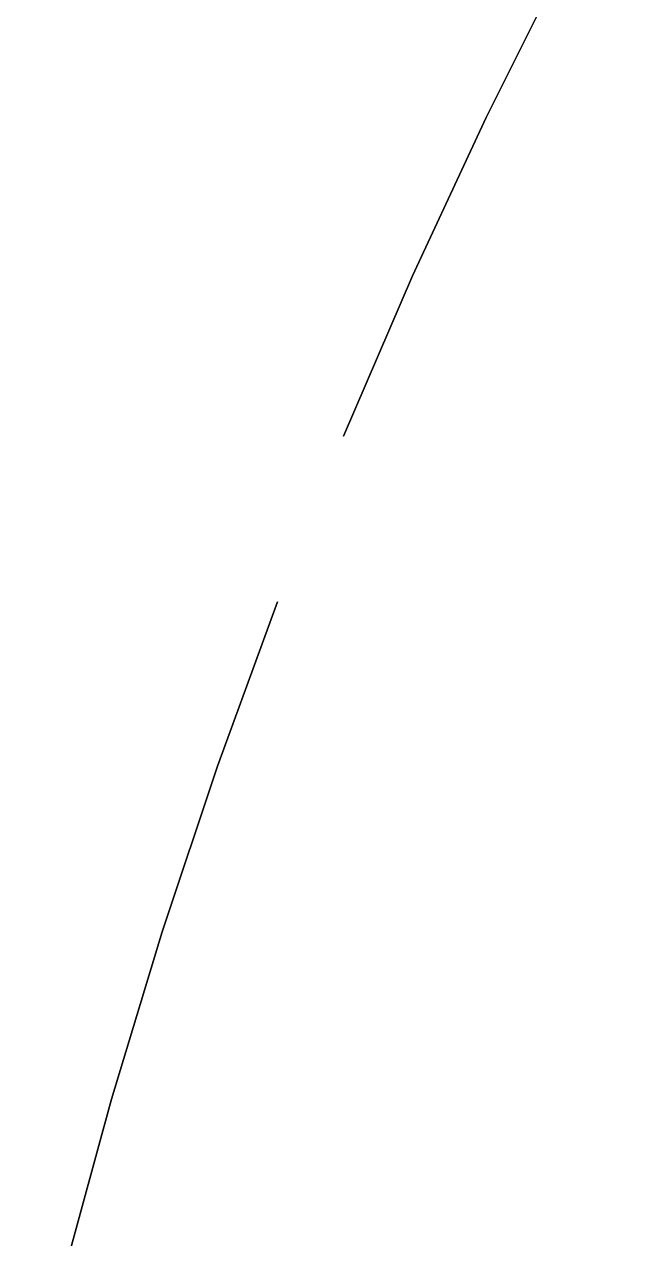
# Model space of a CAD drawing. Header units: metres. Extents: x -17.5 to 17.5, y -17.5 to 17.5.
# Drawn here: x -17.062 to -15.318, y 4.446 to 7.853 of the extents above; entities that cross this region are included whole.
import ezdxf

# ---------------------------------------------------------------- set-up
doc = ezdxf.new("R2010")
doc.units = ezdxf.units.M

msp = doc.modelspace()

# ---------------------------------------------------------------- meshes
at = {"layer": '10', "color": 1}
mesh = msp.add_polyface(dxfattribs=at)
corners = [(-15.5488, 8.0303, -20), (-15.5488, 8.0303, -19.5), (-15.3178, 8.4626, -19.5), (-15.3178, 8.4626, -20), (-15.7676, 7.5917, -20), (-15.7676, 7.5917, -19.5), (-15.5488, 8.0303, -19), (-15.3178, 8.4626, -19), (-15.7676, 7.5917, -19), (-15.5488, 8.0303, -18.5), (-15.3178, 8.4626, -18.5), (-15.7676, 7.5917, -18.5), (-15.5488, 8.0303, -18), (-15.3178, 8.4626, -18), (-15.7676, 7.5917, -18), (-15.5488, 8.0303, -17.5), (-15.3178, 8.4626, -17.5), (-15.7676, 7.5917, -17.5), (-15.5488, 8.0303, -17), (-15.3178, 8.4626, -17), (-15.7676, 7.5917, -17), (-15.5488, 8.0303, -16.5), (-15.3178, 8.4626, -16.5), (-15.7676, 7.5917, -16.5), (-15.5488, 8.0303, -16), (-15.3178, 8.4626, -16), (-15.7676, 7.5917, -16), (-15.974, 7.1471, -16.5), (-15.5488, 8.0303, 16), (-15.5488, 8.0303, 16.5), (-15.3178, 8.4626, 16.5), (-15.7676, 7.5917, 16), (-15.7676, 7.5917, 16.5), (-15.974, 7.1471, 16), (-15.5488, 8.0303, 17), (-15.3178, 8.4626, 17), (-15.7676, 7.5917, 17), (-15.974, 7.1471, 16.5), (-15.5488, 8.0303, 17.5), (-15.3178, 8.4626, 17.5), (-15.7676, 7.5917, 17.5), (-15.974, 7.1471, 17), (-15.5488, 8.0303, 18), (-15.3178, 8.4626, 18), (-15.7676, 7.5917, 18), (-15.974, 7.1471, 17.5), (-15.5488, 8.0303, 18.5), (-15.3178, 8.4626, 18.5), (-15.7676, 7.5917, 18.5), (-15.974, 7.1471, 18), (-15.5488, 8.0303, 19), (-15.3178, 8.4626, 19), (-15.7676, 7.5917, 19), (-15.974, 7.1471, 18.5), (-15.5488, 8.0303, 19.5), (-15.3178, 8.4626, 19.5), (-15.7676, 7.5917, 19.5), (-15.974, 7.1471, 19), (-15.5488, 8.0303, 20), (-15.3178, 8.4626, 20), (-15.7676, 7.5917, 20), (-15.974, 7.1471, 19.5)]
mesh.append_faces([[corners[k] for k in face] for face in [(0, 1, 2), (3, 0, 2), (4, 5, 1), (0, 4, 1), (1, 6, 7), (2, 1, 7), (5, 8, 6), (1, 5, 6), (6, 9, 10), (7, 6, 10), (8, 11, 9), (6, 8, 9), (9, 12, 13), (10, 9, 13), (11, 14, 12), (9, 11, 12), (12, 15, 16), (13, 12, 16), (14, 17, 15), (12, 14, 15), (15, 18, 19), (16, 15, 19), (17, 20, 18), (15, 17, 18), (18, 21, 22), (19, 18, 22), (20, 23, 21), (18, 20, 21), (21, 24, 25), (23, 26, 24), (21, 23, 24), (23, 27, 26), (28, 29, 30), (31, 32, 29), (28, 31, 29), (31, 33, 32), (29, 34, 35), (32, 36, 34), (29, 32, 34), (32, 37, 36), (34, 38, 39), (36, 40, 38), (34, 36, 38), (36, 41, 40), (38, 42, 43), (40, 44, 42), (38, 40, 42), (40, 45, 44), (42, 46, 47), (44, 48, 46), (42, 44, 46), (44, 49, 48), (46, 50, 51), (48, 52, 50), (46, 48, 50), (48, 53, 52), (50, 54, 55), (52, 56, 54), (50, 52, 54), (52, 57, 56), (54, 58, 59), (56, 60, 58), (54, 56, 58), (56, 61, 60)]], dxfattribs={"color": 1})
mesh = msp.add_polyface(dxfattribs=at)
corners = [(-15.974, 7.1471, -20), (-15.974, 7.1471, -19.5), (-15.7676, 7.5917, -19.5), (-15.7676, 7.5917, -20), (-15.974, 7.1471, -19), (-15.7676, 7.5917, -19), (-15.974, 7.1471, -18.5), (-15.7676, 7.5917, -18.5), (-15.974, 7.1471, -18), (-15.7676, 7.5917, -18), (-15.974, 7.1471, -17.5), (-15.7676, 7.5917, -17.5), (-15.974, 7.1471, -17), (-15.7676, 7.5917, -17), (-15.974, 7.1471, -16.5), (-15.7676, 7.5917, -16.5), (-16.1679, 6.697, -17), (-15.974, 7.1471, -16), (-15.7676, 7.5917, -16), (-16.1679, 6.697, -16.5), (-15.974, 7.1471, 16), (-15.974, 7.1471, 16.5), (-15.7676, 7.5917, 16.5), (-16.1679, 6.697, 16), (-15.974, 7.1471, 17), (-15.7676, 7.5917, 17), (-16.1679, 6.697, 16.5), (-15.974, 7.1471, 17.5), (-15.7676, 7.5917, 17.5), (-16.1679, 6.697, 17), (-15.974, 7.1471, 18), (-15.7676, 7.5917, 18), (-16.1679, 6.697, 17.5), (-15.974, 7.1471, 18.5), (-15.7676, 7.5917, 18.5), (-16.1679, 6.697, 18), (-15.974, 7.1471, 19), (-15.7676, 7.5917, 19), (-16.1679, 6.697, 18.5), (-15.974, 7.1471, 19.5), (-15.7676, 7.5917, 19.5), (-16.1679, 6.697, 19), (-15.974, 7.1471, 20), (-15.7676, 7.5917, 20), (-16.1679, 6.697, 19.5)]
mesh.append_faces([[corners[k] for k in face] for face in [(0, 1, 2), (3, 0, 2), (1, 4, 5), (2, 1, 5), (4, 6, 7), (5, 4, 7), (6, 8, 9), (7, 6, 9), (8, 10, 11), (9, 8, 11), (10, 12, 13), (11, 10, 13), (12, 14, 15), (13, 12, 15), (12, 16, 14), (14, 17, 18), (14, 19, 17), (20, 21, 22), (20, 23, 21), (21, 24, 25), (21, 26, 24), (24, 27, 28), (24, 29, 27), (27, 30, 31), (27, 32, 30), (30, 33, 34), (30, 35, 33), (33, 36, 37), (33, 38, 36), (36, 39, 40), (36, 41, 39), (39, 42, 43), (39, 44, 42)]], dxfattribs={"color": 1})
mesh = msp.add_polyface(dxfattribs=at)
corners = [(-16.1679, 6.697, -20), (-16.1679, 6.697, -19.5), (-15.974, 7.1471, -19.5), (-15.974, 7.1471, -20), (-16.1679, 6.697, -19), (-15.974, 7.1471, -19), (-16.1679, 6.697, -18.5), (-15.974, 7.1471, -18.5), (-16.1679, 6.697, -18), (-15.974, 7.1471, -18), (-16.1679, 6.697, -17.5), (-15.974, 7.1471, -17.5), (-16.1679, 6.697, -17), (-15.974, 7.1471, -17), (-16.1679, 6.697, -16.5), (-15.974, 7.1471, -16.5), (-16.1679, 6.697, -16), (-15.974, 7.1471, -16), (-16.1679, 6.697, 16), (-16.1679, 6.697, 16.5), (-15.974, 7.1471, 16.5), (-16.1679, 6.697, 17), (-15.974, 7.1471, 17), (-16.1679, 6.697, 17.5), (-15.974, 7.1471, 17.5), (-16.1679, 6.697, 18), (-15.974, 7.1471, 18), (-16.1679, 6.697, 18.5), (-15.974, 7.1471, 18.5), (-16.1679, 6.697, 19), (-15.974, 7.1471, 19), (-16.1679, 6.697, 19.5), (-15.974, 7.1471, 19.5), (-16.1679, 6.697, 20), (-15.974, 7.1471, 20), (-16.3526, 6.2323, -17), (-16.5207, 5.7719, -17), (-16.3526, 6.2323, -16.5), (-16.5207, 5.7719, -16.5), (-16.3526, 6.2323, -16), (-16.3526, 6.2323, 16), (-16.5207, 5.7719, 16), (-16.3526, 6.2323, 16.5), (-16.5207, 5.7719, 16.5), (-16.3526, 6.2323, 17), (-16.5207, 5.7719, 17), (-16.3526, 6.2323, 17.5), (-16.5207, 5.7719, 17.5), (-16.3526, 6.2323, 18), (-16.5207, 5.7719, 18), (-16.3526, 6.2323, 18.5), (-16.5207, 5.7719, 18.5), (-16.3526, 6.2323, 19), (-16.5207, 5.7719, 19), (-16.3526, 6.2323, 19.5), (-16.5207, 5.7719, 19.5), (-16.3526, 6.2323, 20)]
mesh.append_faces([[corners[k] for k in face] for face in [(0, 1, 2), (3, 0, 2), (1, 4, 5), (2, 1, 5), (4, 6, 7), (5, 4, 7), (6, 8, 9), (7, 6, 9), (8, 10, 11), (9, 8, 11), (10, 12, 13), (11, 10, 13), (12, 14, 15), (14, 16, 17), (18, 19, 20), (19, 21, 22), (21, 23, 24), (23, 25, 26), (25, 27, 28), (27, 29, 30), (29, 31, 32), (31, 33, 34), (35, 36, 37), (37, 38, 39), (40, 41, 42), (42, 43, 44), (44, 45, 46), (46, 47, 48), (48, 49, 50), (50, 51, 52), (52, 53, 54), (54, 55, 56)]], dxfattribs={"color": 1})
mesh = msp.add_polyface(dxfattribs=at)
corners = [(-16.5207, 5.7719, -20), (-16.5207, 5.7719, -19.5), (-16.3526, 6.2323, -19.5), (-16.3526, 6.2323, -20), (-16.6759, 5.307, -20), (-16.6759, 5.307, -19.5), (-16.5207, 5.7719, -19), (-16.3526, 6.2323, -19), (-16.6759, 5.307, -19), (-16.5207, 5.7719, -18.5), (-16.3526, 6.2323, -18.5), (-16.6759, 5.307, -18.5), (-16.5207, 5.7719, -18), (-16.3526, 6.2323, -18), (-16.6759, 5.307, -18), (-16.5207, 5.7719, -17.5), (-16.3526, 6.2323, -17.5), (-16.6759, 5.307, -17.5), (-16.5207, 5.7719, -17), (-16.3526, 6.2323, -17), (-16.6759, 5.307, -17), (-16.5207, 5.7719, -16.5), (-16.3526, 6.2323, -16.5), (-16.6759, 5.307, -16.5), (-16.818, 4.8379, -17), (-16.5207, 5.7719, -16), (-16.3526, 6.2323, -16), (-16.6759, 5.307, -16), (-16.818, 4.8379, -16.5), (-16.5207, 5.7719, 16), (-16.5207, 5.7719, 16.5), (-16.3526, 6.2323, 16.5), (-16.6759, 5.307, 16), (-16.6759, 5.307, 16.5), (-16.818, 4.8379, 16), (-16.5207, 5.7719, 17), (-16.3526, 6.2323, 17), (-16.6759, 5.307, 17), (-16.818, 4.8379, 16.5), (-16.5207, 5.7719, 17.5), (-16.3526, 6.2323, 17.5), (-16.6759, 5.307, 17.5), (-16.818, 4.8379, 17), (-16.5207, 5.7719, 18), (-16.3526, 6.2323, 18), (-16.6759, 5.307, 18), (-16.818, 4.8379, 17.5), (-16.5207, 5.7719, 18.5), (-16.3526, 6.2323, 18.5), (-16.6759, 5.307, 18.5), (-16.818, 4.8379, 18), (-16.5207, 5.7719, 19), (-16.3526, 6.2323, 19), (-16.6759, 5.307, 19), (-16.818, 4.8379, 18.5), (-16.5207, 5.7719, 19.5), (-16.3526, 6.2323, 19.5), (-16.6759, 5.307, 19.5), (-16.818, 4.8379, 19), (-16.5207, 5.7719, 20), (-16.3526, 6.2323, 20), (-16.6759, 5.307, 20), (-16.818, 4.8379, 19.5)]
mesh.append_faces([[corners[k] for k in face] for face in [(0, 1, 2), (3, 0, 2), (4, 5, 1), (0, 4, 1), (1, 6, 7), (2, 1, 7), (5, 8, 6), (1, 5, 6), (6, 9, 10), (7, 6, 10), (8, 11, 9), (6, 8, 9), (9, 12, 13), (10, 9, 13), (11, 14, 12), (9, 11, 12), (12, 15, 16), (13, 12, 16), (14, 17, 15), (12, 14, 15), (15, 18, 19), (16, 15, 19), (17, 20, 18), (15, 17, 18), (18, 21, 22), (20, 23, 21), (18, 20, 21), (20, 24, 23), (21, 25, 26), (23, 27, 25), (21, 23, 25), (23, 28, 27), (29, 30, 31), (32, 33, 30), (29, 32, 30), (32, 34, 33), (30, 35, 36), (33, 37, 35), (30, 33, 35), (33, 38, 37), (35, 39, 40), (37, 41, 39), (35, 37, 39), (37, 42, 41), (39, 43, 44), (41, 45, 43), (39, 41, 43), (41, 46, 45), (43, 47, 48), (45, 49, 47), (43, 45, 47), (45, 50, 49), (47, 51, 52), (49, 53, 51), (47, 49, 51), (49, 54, 53), (51, 55, 56), (53, 57, 55), (51, 53, 55), (53, 58, 57), (55, 59, 60), (57, 61, 59), (55, 57, 59), (57, 62, 61)]], dxfattribs={"color": 1})
mesh = msp.add_polyface(dxfattribs=at)
corners = [(-16.818, 4.8379, -20), (-16.818, 4.8379, -19.5), (-16.6759, 5.307, -19.5), (-16.6759, 5.307, -20), (-16.818, 4.8379, -19), (-16.6759, 5.307, -19), (-16.818, 4.8379, -18.5), (-16.6759, 5.307, -18.5), (-16.818, 4.8379, -18), (-16.6759, 5.307, -18), (-16.818, 4.8379, -17.5), (-16.6759, 5.307, -17.5), (-16.818, 4.8379, -17), (-16.6759, 5.307, -17), (-16.9469, 4.365, -17.5), (-16.818, 4.8379, -16.5), (-16.6759, 5.307, -16.5), (-16.9469, 4.365, -17), (-16.818, 4.8379, -16), (-16.6759, 5.307, -16), (-16.9469, 4.365, -16.5), (-16.818, 4.8379, 16), (-16.818, 4.8379, 16.5), (-16.6759, 5.307, 16.5), (-16.9469, 4.365, 16), (-16.818, 4.8379, 17), (-16.6759, 5.307, 17), (-16.9469, 4.365, 16.5), (-16.818, 4.8379, 17.5), (-16.6759, 5.307, 17.5), (-16.9469, 4.365, 17), (-16.818, 4.8379, 18), (-16.6759, 5.307, 18), (-16.9469, 4.365, 17.5), (-16.818, 4.8379, 18.5), (-16.6759, 5.307, 18.5), (-16.9469, 4.365, 18), (-16.818, 4.8379, 19), (-16.6759, 5.307, 19), (-16.9469, 4.365, 18.5), (-16.818, 4.8379, 19.5), (-16.6759, 5.307, 19.5), (-16.9469, 4.365, 19), (-16.818, 4.8379, 20), (-16.6759, 5.307, 20), (-16.9469, 4.365, 19.5)]
mesh.append_faces([[corners[k] for k in face] for face in [(0, 1, 2), (3, 0, 2), (1, 4, 5), (2, 1, 5), (4, 6, 7), (5, 4, 7), (6, 8, 9), (7, 6, 9), (8, 10, 11), (9, 8, 11), (10, 12, 13), (11, 10, 13), (10, 14, 12), (12, 15, 16), (12, 17, 15), (15, 18, 19), (15, 20, 18), (21, 22, 23), (21, 24, 22), (22, 25, 26), (22, 27, 25), (25, 28, 29), (25, 30, 28), (28, 31, 32), (28, 33, 31), (31, 34, 35), (31, 36, 34), (34, 37, 38), (34, 39, 37), (37, 40, 41), (37, 42, 40), (40, 43, 44), (40, 45, 43)]], dxfattribs={"color": 1})
mesh = msp.add_polyface(dxfattribs=at)
corners = [(-16.9469, 4.365, -20), (-16.9469, 4.365, -19.5), (-16.818, 4.8379, -19.5), (-16.818, 4.8379, -20), (-16.9469, 4.365, -19), (-16.818, 4.8379, -19), (-16.9469, 4.365, -18.5), (-16.818, 4.8379, -18.5), (-16.9469, 4.365, -18), (-16.818, 4.8379, -18), (-16.9469, 4.365, -17.5), (-16.818, 4.8379, -17.5), (-16.9469, 4.365, -17), (-16.818, 4.8379, -17), (-17.0625, 3.8886, -17.5), (-16.9469, 4.365, -16.5), (-16.818, 4.8379, -16.5), (-17.0625, 3.8886, -17), (-16.9469, 4.365, -16), (-16.818, 4.8379, -16), (-17.0625, 3.8886, -16.5), (-16.9469, 4.365, 16), (-16.9469, 4.365, 16.5), (-16.818, 4.8379, 16.5), (-17.0625, 3.8886, 16), (-16.9469, 4.365, 17), (-16.818, 4.8379, 17), (-17.0625, 3.8886, 16.5), (-16.9469, 4.365, 17.5), (-16.818, 4.8379, 17.5), (-17.0625, 3.8886, 17), (-16.9469, 4.365, 18), (-16.818, 4.8379, 18), (-17.0625, 3.8886, 17.5), (-16.9469, 4.365, 18.5), (-16.818, 4.8379, 18.5), (-17.0625, 3.8886, 18), (-16.9469, 4.365, 19), (-16.818, 4.8379, 19), (-17.0625, 3.8886, 18.5), (-16.9469, 4.365, 19.5), (-16.818, 4.8379, 19.5), (-17.0625, 3.8886, 19), (-16.9469, 4.365, 20), (-16.818, 4.8379, 20), (-17.0625, 3.8886, 19.5)]
mesh.append_faces([[corners[k] for k in face] for face in [(0, 1, 2), (3, 0, 2), (1, 4, 5), (2, 1, 5), (4, 6, 7), (5, 4, 7), (6, 8, 9), (7, 6, 9), (8, 10, 11), (9, 8, 11), (10, 12, 13), (10, 14, 12), (12, 15, 16), (12, 17, 15), (15, 18, 19), (15, 20, 18), (21, 22, 23), (21, 24, 22), (22, 25, 26), (22, 27, 25), (25, 28, 29), (25, 30, 28), (28, 31, 32), (28, 33, 31), (31, 34, 35), (31, 36, 34), (34, 37, 38), (34, 39, 37), (37, 40, 41), (37, 42, 40), (40, 43, 44), (40, 45, 43)]], dxfattribs={"color": 1})

doc.saveas('drawing.dxf')
